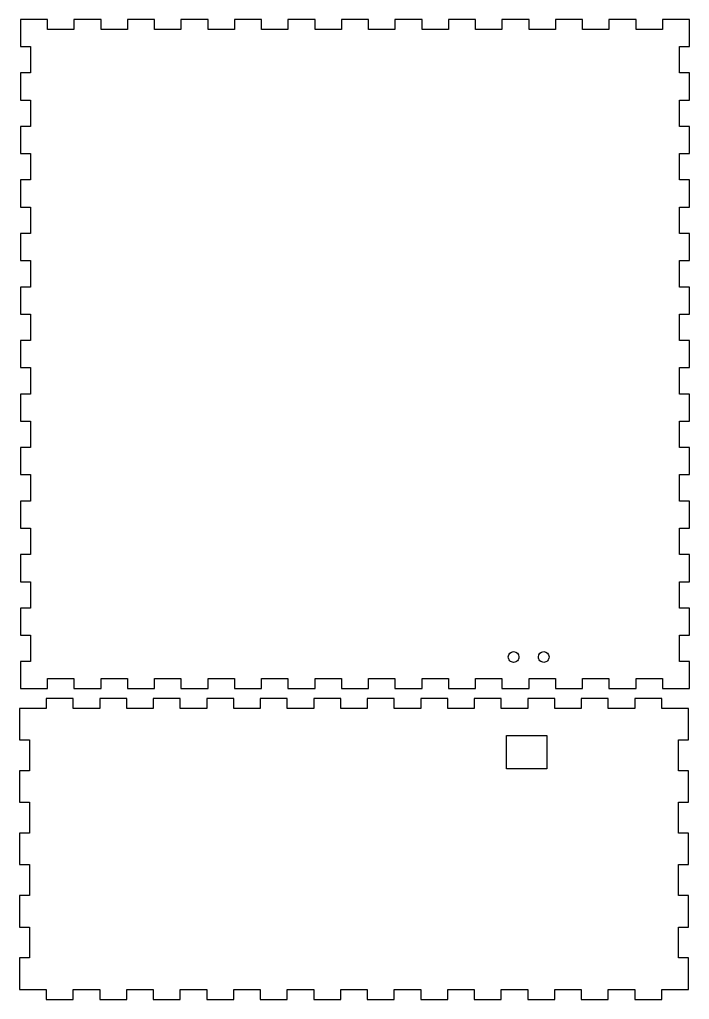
# Model space of a CAD drawing. Extents: x -71 to 335, y -158 to 346.
# Drawn here: x 135 to 335.3, y -157.8 to 135.1 of the extents above; entities that cross this region are included whole.
import ezdxf

# ---------------------------------------------------------------- set-up
doc = ezdxf.new("R2010")
doc.units = 0
doc.layers.add('Calque_1', color=7, linetype='CONTINUOUS')

msp = doc.modelspace()

# ---------------------------------------------------------------- linework, layer by layer
at = {"layer": 'Calque_1', "color": 1}
for p, q in [((143.36849, 135.11266), (135.31833, 135.11266)), ((135.31833, 135.11266), (135.31833, 127.0625)), ((143.36849, 132.11232), (143.36849, 135.11266)), ((159.36856, 135.11266), (151.26826, 135.11266)), ((151.26826, 135.11266), (151.26826, 132.11232)), ((159.36856, 132.11232), (159.36856, 135.11266)), ((175.3681, 135.11266), (167.26833, 135.11266)), ((167.26833, 135.11266), (167.26833, 132.11232)), ((175.3681, 132.11232), (175.3681, 135.11266)), ((191.36814, 135.11266), (183.26837, 135.11266)), ((183.26837, 135.11266), (183.26837, 132.11232)), ((191.36814, 132.11232), (191.36814, 135.11266)), ((207.36821, 135.11266), (199.26844, 135.11266)), ((199.26844, 135.11266), (199.26844, 132.11232)), ((207.36821, 132.11232), (207.36821, 135.11266)), ((223.36826, 135.11266), (215.26851, 135.11266)), ((215.26851, 135.11266), (215.26851, 132.11232)), ((223.36826, 132.11232), (223.36826, 135.11266)), ((239.36832, 135.11266), (231.26855, 135.11266)), ((231.26855, 135.11266), (231.26855, 132.11232)), ((239.36832, 132.11232), (239.36832, 135.11266)), ((255.36837, 135.11266), (247.2681, 135.11266)), ((247.2681, 135.11266), (247.2681, 132.11232)), ((255.36837, 132.11232), (255.36837, 135.11266)), ((271.36843, 135.11266), (263.26815, 135.11266)), ((263.26815, 135.11266), (263.26815, 132.11232)), ((271.36843, 132.11232), (271.36843, 135.11266)), ((287.36849, 135.11266), (279.26821, 135.11266)), ((279.26821, 135.11266), (279.26821, 132.11232)), ((287.36849, 132.11232), (287.36849, 135.11266)), ((303.36855, 135.11266), (295.26826, 135.11266)), ((295.26826, 135.11266), (295.26826, 132.11232)), ((303.36855, 132.11232), (303.36855, 135.11266)), ((319.36808, 135.11266), (311.26832, 135.11266)), ((311.26832, 135.11266), (311.26832, 132.11232)), ((319.36808, 132.11232), (319.36808, 135.11266)), ((335.31853, 135.11266), (327.26838, 135.11266)), ((327.26838, 135.11266), (327.26838, 132.11232)), ((335.31853, 127.0625), (335.31853, 135.11266)), ((151.26826, 132.11232), (143.36849, 132.11232)), ((167.26833, 132.11232), (159.36856, 132.11232)), ((183.26837, 132.11232), (175.3681, 132.11232)), ((199.26844, 132.11232), (191.36814, 132.11232)), ((215.26851, 132.11232), (207.36821, 132.11232)), ((231.26855, 132.11232), (223.36826, 132.11232)), ((247.2681, 132.11232), (239.36832, 132.11232)), ((263.26815, 132.11232), (255.36837, 132.11232)), ((279.26821, 132.11232), (271.36843, 132.11232)), ((295.26826, 132.11232), (287.36849, 132.11232)), ((311.26832, 132.11232), (303.36855, 132.11232)), ((327.26838, 132.11232), (319.36808, 132.11232)), ((135.31833, 127.0625), (138.31815, 127.0625)), ((138.31815, 127.0625), (138.31815, 119.16273)), ((332.3182, 119.16273), (332.3182, 127.0625)), ((332.3182, 127.0625), (335.31853, 127.0625)), ((138.31815, 119.16273), (135.31833, 119.16273)), ((135.31833, 119.16273), (135.31833, 111.06245)), ((335.31853, 119.16273), (332.3182, 119.16273)), ((335.31853, 111.06245), (335.31853, 119.16273)), ((135.31833, 111.06245), (138.31815, 111.06245)), ((138.31815, 111.06245), (138.31815, 103.16267)), ((332.3182, 103.16267), (332.3182, 111.06245)), ((332.3182, 111.06245), (335.31853, 111.06245)), ((138.31815, 103.16267), (135.31833, 103.16267)), ((135.31833, 103.16267), (135.31833, 95.06239)), ((335.31853, 103.16267), (332.3182, 103.16267)), ((335.31853, 95.06239), (335.31853, 103.16267)), ((135.31833, 95.06239), (138.31815, 95.06239)), ((138.31815, 95.06239), (138.31815, 87.16261)), ((332.3182, 87.16261), (332.3182, 95.06239)), ((332.3182, 95.06239), (335.31853, 95.06239)), ((138.31815, 87.16261), (135.31833, 87.16261)), ((135.31833, 87.16261), (135.31833, 79.06233)), ((335.31853, 87.16261), (332.3182, 87.16261)), ((335.31853, 79.06233), (335.31853, 87.16261)), ((135.31833, 79.06233), (138.31815, 79.06233)), ((138.31815, 79.06233), (138.31815, 71.16256)), ((332.3182, 71.16256), (332.3182, 79.06233)), ((332.3182, 79.06233), (335.31853, 79.06233)), ((138.31815, 71.16256), (135.31833, 71.16256)), ((135.31833, 71.16256), (135.31833, 63.06279)), ((335.31853, 71.16256), (332.3182, 71.16256)), ((335.31853, 63.06279), (335.31853, 71.16256)), ((135.31833, 63.06279), (138.31815, 63.06279)), ((138.31815, 63.06279), (138.31815, 55.1625)), ((332.3182, 55.1625), (332.3182, 63.06279)), ((332.3182, 63.06279), (335.31853, 63.06279)), ((138.31815, 55.1625), (135.31833, 55.1625)), ((135.31833, 55.1625), (135.31833, 47.06274)), ((335.31853, 55.1625), (332.3182, 55.1625)), ((335.31853, 47.06274), (335.31853, 55.1625)), ((135.31833, 47.06274), (138.31815, 47.06274)), ((138.31815, 47.06274), (138.31815, 39.16244)), ((332.3182, 39.16244), (332.3182, 47.06274)), ((332.3182, 47.06274), (335.31853, 47.06274)), ((138.31815, 39.16244), (135.31833, 39.16244)), ((135.31833, 39.16244), (135.31833, 31.06268)), ((335.31853, 39.16244), (332.3182, 39.16244)), ((335.31853, 31.06268), (335.31853, 39.16244)), ((135.31833, 31.06268), (138.31815, 31.06268)), ((138.31815, 31.06268), (138.31815, 23.16239)), ((332.3182, 23.16239), (332.3182, 31.06268)), ((332.3182, 31.06268), (335.31853, 31.06268)), ((138.31815, 23.16239), (135.31833, 23.16239)), ((135.31833, 23.16239), (135.31833, 15.06262)), ((335.31853, 23.16239), (332.3182, 23.16239)), ((335.31853, 15.06262), (335.31853, 23.16239)), ((135.31833, 15.06262), (138.31815, 15.06262)), ((138.31815, 15.06262), (138.31815, 7.16234)), ((332.3182, 7.16234), (332.3182, 15.06262)), ((332.3182, 15.06262), (335.31853, 15.06262)), ((138.31815, 7.16234), (135.31833, 7.16234)), ((135.31833, 7.16234), (135.31833, -0.93743)), ((335.31853, 7.16234), (332.3182, 7.16234)), ((335.31853, -0.93743), (335.31853, 7.16234)), ((135.31833, -0.93743), (138.31815, -0.93743)), ((138.31815, -0.93743), (138.31815, -8.83722)), ((332.3182, -8.83722), (332.3182, -0.93743)), ((332.3182, -0.93743), (335.31853, -0.93743)), ((138.31815, -8.83722), (135.31833, -8.83722)), ((135.31833, -8.83722), (135.31833, -16.93749)), ((335.31853, -8.83722), (332.3182, -8.83722)), ((335.31853, -16.93749), (335.31853, -8.83722)), ((135.31833, -16.93749), (138.31815, -16.93749)), ((138.31815, -16.93749), (138.31815, -24.83726)), ((332.3182, -24.83726), (332.3182, -16.93749)), ((332.3182, -16.93749), (335.31853, -16.93749)), ((138.31815, -24.83726), (135.31833, -24.83726)), ((135.31833, -24.83726), (135.31833, -32.93754)), ((335.31853, -24.83726), (332.3182, -24.83726)), ((335.31853, -32.93754), (335.31853, -24.83726)), ((135.31833, -32.93754), (138.31815, -32.93754)), ((138.31815, -32.93754), (138.31815, -40.83733)), ((332.3182, -40.83733), (332.3182, -32.93754)), ((332.3182, -32.93754), (335.31853, -32.93754)), ((138.31815, -40.83733), (135.31833, -40.83733)), ((135.31833, -40.83733), (135.31833, -48.9376)), ((335.31853, -40.83733), (332.3182, -40.83733)), ((335.31853, -48.9376), (335.31853, -40.83733)), ((135.31833, -48.9376), (138.31815, -48.9376)), ((138.31815, -48.9376), (138.31815, -56.83737)), ((332.3182, -56.83737), (332.3182, -48.9376)), ((332.3182, -48.9376), (335.31853, -48.9376)), ((284.35162, -55.454), (284.35162, -55.454)), ((293.35158, -55.454), (293.35158, -55.454)), ((138.31815, -56.83737), (135.31833, -56.83737)), ((135.31833, -56.83737), (135.31833, -64.88753)), ((335.31853, -56.83737), (332.3182, -56.83737)), ((335.31853, -64.88753), (335.31853, -56.83737)), ((143.36849, -64.88753), (143.36849, -61.88721)), ((143.36849, -61.88721), (151.26826, -61.88721)), ((151.26826, -61.88721), (151.26826, -64.88753)), ((159.36856, -64.88753), (159.36856, -61.88721)), ((159.36856, -61.88721), (167.26833, -61.88721)), ((167.26833, -61.88721), (167.26833, -64.88753)), ((175.3681, -64.88753), (175.3681, -61.88721)), ((175.3681, -61.88721), (183.26837, -61.88721)), ((183.26837, -61.88721), (183.26837, -64.88753)), ((191.36814, -64.88753), (191.36814, -61.88721)), ((191.36814, -61.88721), (199.26844, -61.88721)), ((199.26844, -61.88721), (199.26844, -64.88753)), ((207.36821, -64.88753), (207.36821, -61.88721)), ((207.36821, -61.88721), (215.26851, -61.88721)), ((215.26851, -61.88721), (215.26851, -64.88753)), ((223.36826, -64.88753), (223.36826, -61.88721)), ((223.36826, -61.88721), (231.26855, -61.88721)), ((231.26855, -61.88721), (231.26855, -64.88753)), ((239.36832, -64.88753), (239.36832, -61.88721)), ((239.36832, -61.88721), (247.2681, -61.88721)), ((247.2681, -61.88721), (247.2681, -64.88753)), ((255.36837, -64.88753), (255.36837, -61.88721)), ((255.36837, -61.88721), (263.26815, -61.88721)), ((263.26815, -61.88721), (263.26815, -64.88753)), ((271.36843, -64.88753), (271.36843, -61.88721)), ((271.36843, -61.88721), (279.26821, -61.88721)), ((279.26821, -61.88721), (279.26821, -64.88753)), ((287.36849, -64.88753), (287.36849, -61.88721)), ((287.36849, -61.88721), (295.26826, -61.88721)), ((295.26826, -61.88721), (295.26826, -64.88753)), ((303.36855, -64.88753), (303.36855, -61.88721)), ((303.36855, -61.88721), (311.26832, -61.88721)), ((311.26832, -61.88721), (311.26832, -64.88753)), ((319.36808, -64.88753), (319.36808, -61.88721)), ((319.36808, -61.88721), (327.26838, -61.88721)), ((327.26838, -61.88721), (327.26838, -64.88753)), ((135.31833, -64.88753), (143.36849, -64.88753)), ((151.26826, -64.88753), (159.36856, -64.88753)), ((167.26833, -64.88753), (175.3681, -64.88753)), ((183.26837, -64.88753), (191.36814, -64.88753)), ((199.26844, -64.88753), (207.36821, -64.88753)), ((215.26851, -64.88753), (223.36826, -64.88753)), ((231.26855, -64.88753), (239.36832, -64.88753)), ((247.2681, -64.88753), (255.36837, -64.88753)), ((263.26815, -64.88753), (271.36843, -64.88753)), ((279.26821, -64.88753), (287.36849, -64.88753)), ((295.26826, -64.88753), (303.36855, -64.88753)), ((311.26832, -64.88753), (319.36808, -64.88753)), ((327.26838, -64.88753), (335.31853, -64.88753)), ((142.97006, -67.82477), (142.97006, -70.82512)), ((151.06983, -67.82477), (142.97006, -67.82477)), ((151.06983, -70.82512), (151.06983, -67.82477)), ((167.06988, -67.82477), (158.97012, -67.82477)), ((158.97012, -67.82477), (158.97012, -70.82512)), ((167.06988, -70.82512), (167.06988, -67.82477)), ((183.06994, -67.82477), (174.97018, -67.82477)), ((174.97018, -67.82477), (174.97018, -70.82512)), ((183.06994, -70.82512), (183.06994, -67.82477)), ((199.07, -67.82477), (190.97023, -67.82477)), ((190.97023, -67.82477), (190.97023, -70.82512)), ((199.07, -70.82512), (199.07, -67.82477)), ((215.07005, -67.82477), (206.96977, -67.82477)), ((206.96977, -67.82477), (206.96977, -70.82512)), ((215.07005, -70.82512), (215.07005, -67.82477)), ((231.07011, -67.82477), (222.96983, -67.82477)), ((222.96983, -67.82477), (222.96983, -70.82512)), ((231.07011, -70.82512), (231.07011, -67.82477)), ((247.07017, -67.82477), (238.96989, -67.82477)), ((238.96989, -67.82477), (238.96989, -70.82512)), ((247.07017, -70.82512), (247.07017, -67.82477)), ((263.07021, -67.82477), (254.96994, -67.82477)), ((254.96994, -67.82477), (254.96994, -70.82512)), ((263.07021, -70.82512), (263.07021, -67.82477)), ((279.06978, -67.82477), (270.97001, -67.82477)), ((270.97001, -67.82477), (270.97001, -70.82512)), ((279.06978, -70.82512), (279.06978, -67.82477)), ((295.06982, -67.82477), (286.97005, -67.82477)), ((286.97005, -67.82477), (286.97005, -70.82512)), ((295.06982, -70.82512), (295.06982, -67.82477)), ((311.06989, -67.82477), (302.97012, -67.82477)), ((302.97012, -67.82477), (302.97012, -70.82512)), ((311.06989, -70.82512), (311.06989, -67.82477)), ((327.06993, -67.82477), (318.97016, -67.82477)), ((318.97016, -67.82477), (318.97016, -70.82512)), ((327.06993, -70.82512), (327.06993, -67.82477)), ((142.97006, -70.82512), (135.02016, -70.82512)), ((135.02016, -70.82512), (135.02016, -80.20801)), ((158.97012, -70.82512), (151.06983, -70.82512)), ((174.97018, -70.82512), (167.06988, -70.82512)), ((190.97023, -70.82512), (183.06994, -70.82512)), ((206.96977, -70.82512), (199.07, -70.82512)), ((222.96983, -70.82512), (215.07005, -70.82512)), ((238.96989, -70.82512), (231.07011, -70.82512)), ((254.96994, -70.82512), (247.07017, -70.82512)), ((270.97001, -70.82512), (263.07021, -70.82512)), ((286.97005, -70.82512), (279.06978, -70.82512)), ((302.97012, -70.82512), (295.06982, -70.82512)), ((318.97016, -70.82512), (311.06989, -70.82512)), ((335.01984, -70.82512), (327.06993, -70.82512)), ((335.01984, -80.20801), (335.01984, -70.82512)), ((280.65778, -78.88094), (292.65809, -78.88094)), ((280.65778, -88.88087), (280.65778, -78.88094)), ((292.65809, -78.88094), (292.65809, -88.88087)), ((135.02016, -80.20801), (138.01998, -80.20801)), ((138.01998, -80.20801), (138.01998, -89.44155)), ((332.02002, -89.44155), (332.02002, -80.20801)), ((332.02002, -80.20801), (335.01984, -80.20801)), ((138.01998, -89.44155), (135.02016, -89.44155)), ((135.02016, -89.44155), (135.02016, -98.87508)), ((292.65809, -88.88087), (280.65778, -88.88087)), ((335.01984, -89.44155), (332.02002, -89.44155)), ((335.01984, -98.87508), (335.01984, -89.44155)), ((135.02016, -98.87508), (138.01998, -98.87508)), ((138.01998, -98.87508), (138.01998, -108.10811)), ((332.02002, -108.10811), (332.02002, -98.87508)), ((332.02002, -98.87508), (335.01984, -98.87508)), ((138.01998, -108.10811), (135.02016, -108.10811)), ((135.02016, -108.10811), (135.02016, -117.54165)), ((335.01984, -108.10811), (332.02002, -108.10811)), ((335.01984, -117.54165), (335.01984, -108.10811)), ((135.02016, -117.54165), (138.01998, -117.54165)), ((138.01998, -117.54165), (138.01998, -126.77468)), ((332.02002, -126.77468), (332.02002, -117.54165)), ((332.02002, -117.54165), (335.01984, -117.54165)), ((138.01998, -126.77468), (135.02016, -126.77468)), ((135.02016, -126.77468), (135.02016, -136.20821)), ((335.01984, -126.77468), (332.02002, -126.77468)), ((335.01984, -136.20821), (335.01984, -126.77468)), ((135.02016, -136.20821), (138.01998, -136.20821)), ((138.01998, -136.20821), (138.01998, -145.44175)), ((332.02002, -145.44175), (332.02002, -136.20821)), ((332.02002, -136.20821), (335.01984, -136.20821)), ((138.01998, -145.44175), (135.02016, -145.44175)), ((135.02016, -145.44175), (135.02016, -154.82464)), ((335.01984, -145.44175), (332.02002, -145.44175)), ((335.01984, -154.82464), (335.01984, -145.44175)), ((135.02016, -154.82464), (142.97006, -154.82464)), ((142.97006, -154.82464), (142.97006, -157.82496)), ((151.06983, -157.82496), (151.06983, -154.82464)), ((151.06983, -154.82464), (158.97012, -154.82464)), ((158.97012, -154.82464), (158.97012, -157.82496)), ((167.06988, -157.82496), (167.06988, -154.82464)), ((167.06988, -154.82464), (174.97018, -154.82464)), ((174.97018, -154.82464), (174.97018, -157.82496)), ((183.06994, -157.82496), (183.06994, -154.82464)), ((183.06994, -154.82464), (190.97023, -154.82464)), ((190.97023, -154.82464), (190.97023, -157.82496)), ((199.07, -157.82496), (199.07, -154.82464)), ((199.07, -154.82464), (206.96977, -154.82464)), ((206.96977, -154.82464), (206.96977, -157.82496)), ((215.07005, -157.82496), (215.07005, -154.82464)), ((215.07005, -154.82464), (222.96983, -154.82464)), ((222.96983, -154.82464), (222.96983, -157.82496)), ((231.07011, -157.82496), (231.07011, -154.82464)), ((231.07011, -154.82464), (238.96989, -154.82464)), ((238.96989, -154.82464), (238.96989, -157.82496)), ((247.07017, -157.82496), (247.07017, -154.82464)), ((247.07017, -154.82464), (254.96994, -154.82464)), ((254.96994, -154.82464), (254.96994, -157.82496)), ((263.07021, -157.82496), (263.07021, -154.82464)), ((263.07021, -154.82464), (270.97001, -154.82464)), ((270.97001, -154.82464), (270.97001, -157.82496)), ((279.06978, -157.82496), (279.06978, -154.82464)), ((279.06978, -154.82464), (286.97005, -154.82464)), ((286.97005, -154.82464), (286.97005, -157.82496)), ((295.06982, -157.82496), (295.06982, -154.82464)), ((295.06982, -154.82464), (302.97012, -154.82464)), ((302.97012, -154.82464), (302.97012, -157.82496)), ((311.06989, -157.82496), (311.06989, -154.82464)), ((311.06989, -154.82464), (318.97016, -154.82464)), ((318.97016, -154.82464), (318.97016, -157.82496)), ((327.06993, -157.82496), (327.06993, -154.82464)), ((327.06993, -154.82464), (335.01984, -154.82464)), ((142.97006, -157.82496), (151.06983, -157.82496)), ((158.97012, -157.82496), (167.06988, -157.82496)), ((174.97018, -157.82496), (183.06994, -157.82496)), ((190.97023, -157.82496), (199.07, -157.82496)), ((206.96977, -157.82496), (215.07005, -157.82496)), ((222.96983, -157.82496), (231.07011, -157.82496)), ((238.96989, -157.82496), (247.07017, -157.82496)), ((254.96994, -157.82496), (263.07021, -157.82496)), ((270.97001, -157.82496), (279.06978, -157.82496)), ((286.97005, -157.82496), (295.06982, -157.82496)), ((302.97012, -157.82496), (311.06989, -157.82496)), ((318.97016, -157.82496), (327.06993, -157.82496))]:
    msp.add_line(p, q, dxfattribs=at)
for points in [[(281.620259, -56.585601), (281.32021, -56.285457), (281.151701, -55.8784), (281.15181, -55.454)], [(281.15181, -55.454), (281.15186, -54.570419), (281.868129, -53.854145), (282.75171, -53.85409)], [(282.75171, -53.85409), (283.635295, -53.85414), (284.35157, -54.570415), (284.35162, -55.454)], [(284.35162, -55.454), (284.351729, -55.878402), (284.183218, -56.28546), (283.883168, -56.585604)], [(290.620229, -56.585601), (290.32018, -56.285457), (290.151671, -55.8784), (290.15178, -55.454)], [(290.15178, -55.454), (290.15183, -54.570419), (290.868099, -53.854145), (291.75168, -53.85409)], [(291.75168, -53.85409), (292.635261, -53.854145), (293.35153, -54.570419), (293.35158, -55.454)], [(293.35158, -55.454), (293.351689, -55.8784), (293.18318, -56.285457), (292.883131, -56.585601)], [(282.75171, -57.05441), (282.32731, -57.054383), (281.920307, -56.885745), (281.620259, -56.585601)], [(283.883168, -56.585604), (283.583117, -56.885748), (283.176112, -57.054386), (282.75171, -57.05441)], [(291.75168, -57.05441), (291.32728, -57.054383), (290.920277, -56.885745), (290.620229, -56.585601)], [(292.883131, -56.585601), (292.583083, -56.885745), (292.17608, -57.054383), (291.75168, -57.05441)]]:
    msp.add_open_spline(points, degree=3, dxfattribs=at)

doc.saveas('drawing.dxf')
